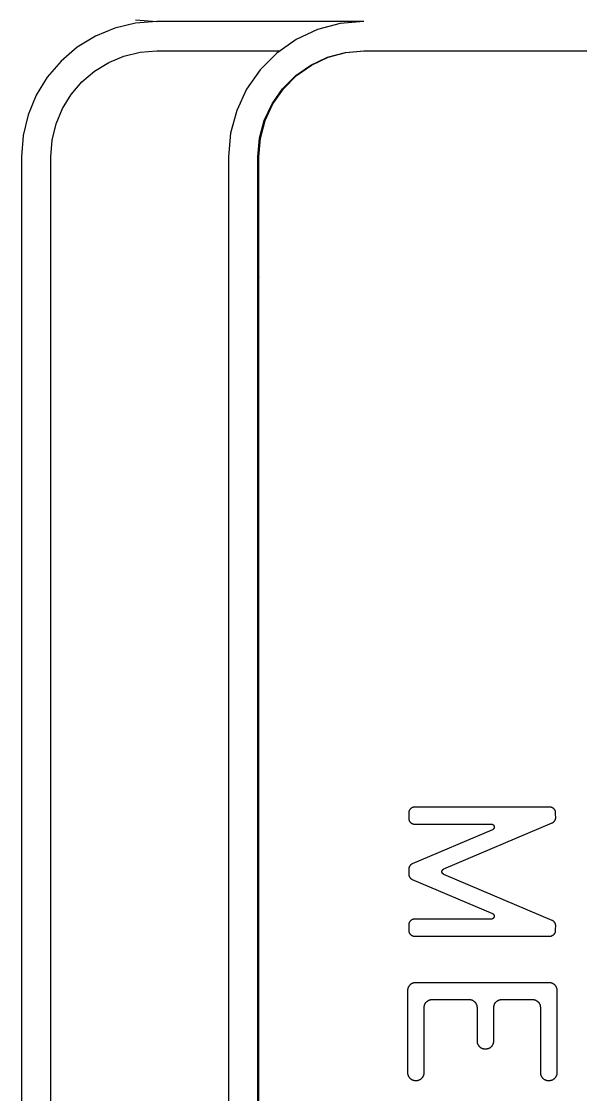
# Model space of a CAD drawing. Header units: millimetres. Extents: x 1422 to 6060, y -58 to 3182.
# Drawn here: x 3593.7 to 3688.8, y 852.8 to 1035.3 of the extents above; entities that cross this region are included whole.
import ezdxf

# ---------------------------------------------------------------- set-up
doc = ezdxf.new("R2010")
doc.units = ezdxf.units.MM
doc.header["$MEASUREMENT"] = 0
doc.layers.add('Utwórz2D linie widoczne', color=7, linetype='Continuous', true_color=0x000000)

msp = doc.modelspace()

# ---------------------------------------------------------------- linework, layer by layer
at = {"layer": 'Utwórz2D linie widoczne'}
for p, q in [((3613.11, 1035.06), (3609.6, 1034.22)), ((3613.11, 1035.63), (3616.71, 1035.34)), ((3616.71, 1035.34), (3613.11, 1035.06)), ((3633.71, 1035.34), (3616.71, 1035.34)), ((3651.91, 1035.34), (3633.71, 1035.34)), ((3647.92, 1034.99), (3644.04, 1033.96)), ((3651.91, 1035.34), (3647.92, 1034.99)), ((3609.6, 1034.22), (3606.27, 1032.84)), ((3644.04, 1033.96), (3640.41, 1032.26)), ((3606.27, 1032.84), (3603.19, 1030.95)), ((3640.41, 1032.26), (3637.13, 1029.96)), ((3603.19, 1030.95), (3600.44, 1028.61)), ((3608.54, 1028.38), (3611.14, 1029.46)), ((3611.14, 1029.46), (3613.89, 1030.12)), ((3613.89, 1030.12), (3616.71, 1030.34)), ((3616.71, 1030.34), (3637.67, 1030.34)), ((3637.13, 1029.96), (3634.29, 1027.13)), ((3645.75, 1029.26), (3648.78, 1030.07)), ((3645.86, 1029.26), (3648.88, 1030.07)), ((3648.78, 1030.07), (3651.91, 1030.34)), ((3648.88, 1030.07), (3651.99, 1030.34)), ((3651.91, 1030.34), (3651.99, 1030.34)), ((3651.99, 1030.34), (3714.06, 1030.34)), ((3600.44, 1028.61), (3598.1, 1025.86)), ((3606.13, 1026.91), (3608.54, 1028.38)), ((3640.34, 1026.13), (3642.91, 1027.93)), ((3640.46, 1026.13), (3643.02, 1027.93)), ((3642.91, 1027.93), (3645.75, 1029.26)), ((3643.02, 1027.93), (3645.86, 1029.26)), ((3598.1, 1025.86), (3596.21, 1022.79)), ((3603.98, 1025.07), (3606.13, 1026.91)), ((3634.29, 1027.13), (3631.99, 1023.84)), ((3638.12, 1023.91), (3640.34, 1026.13)), ((3638.25, 1023.91), (3640.46, 1026.13)), ((3602.14, 1022.92), (3603.98, 1025.07)), ((3596.21, 1022.79), (3594.83, 1019.45)), ((3600.67, 1020.52), (3602.14, 1022.92)), ((3631.99, 1023.84), (3630.3, 1020.21)), ((3636.32, 1021.34), (3638.12, 1023.91)), ((3636.46, 1021.34), (3638.25, 1023.91)), ((3599.59, 1017.91), (3600.67, 1020.52)), ((3635, 1018.5), (3636.32, 1021.34)), ((3635.14, 1018.5), (3636.46, 1021.34)), ((3594.83, 1019.45), (3593.99, 1015.94)), ((3630.3, 1020.21), (3629.26, 1016.34)), ((3634.18, 1015.47), (3635, 1018.5)), ((3634.33, 1015.47), (3635.14, 1018.5)), ((3598.93, 1015.16), (3599.59, 1017.91)), ((3593.99, 1015.94), (3593.71, 1012.34)), ((3598.71, 1012.34), (3598.93, 1015.16)), ((3629.26, 1016.34), (3628.91, 1012.34)), ((3633.91, 1012.34), (3634.18, 1015.47)), ((3634.06, 1012.34), (3634.33, 1015.47)), ((3593.71, 1012.34), (3593.71, 967.34)), ((3598.71, 967.34), (3598.71, 1012.34)), ((3628.91, 1012.34), (3628.91, 678.34)), ((3633.91, 678.34), (3633.91, 1012.34)), ((3634.06, 678.34), (3634.06, 1012.34)), ((3633.91, 1000.34), (3634.06, 1000.34)), ((3633.94, 991.48), (3633.91, 991.34)), ((3633.97, 991.62), (3633.94, 991.48)), ((3634.01, 991.76), (3633.97, 991.62)), ((3634.06, 991.9), (3634.01, 991.76)), ((3634.06, 982.27), (3633.91, 982.27)), ((3593.71, 967.34), (3593.71, 723.34)), ((3598.71, 723.34), (3598.71, 967.34)), ((3660.22, 901.65), (3660.19, 901.64)), ((3660.25, 901.66), (3660.22, 901.65)), ((3660.29, 901.67), (3660.25, 901.66)), ((3660.32, 901.68), (3660.29, 901.67)), ((3660.35, 901.69), (3660.32, 901.68)), ((3660.39, 901.7), (3660.35, 901.69)), ((3660.42, 901.7), (3660.39, 901.7)), ((3660.46, 901.71), (3660.42, 901.7)), ((3660.49, 901.71), (3660.46, 901.71)), ((3660.53, 901.71), (3660.49, 901.71)), ((3660.56, 901.71), (3660.53, 901.71)), ((3683.54, 901.71), (3660.56, 901.71)), ((3683.58, 901.71), (3683.54, 901.71)), ((3683.61, 901.71), (3683.58, 901.71)), ((3683.65, 901.71), (3683.61, 901.71)), ((3683.68, 901.7), (3683.65, 901.71)), ((3683.71, 901.7), (3683.68, 901.7)), ((3683.75, 901.69), (3683.71, 901.7)), ((3683.78, 901.68), (3683.75, 901.69)), ((3683.81, 901.67), (3683.78, 901.68)), ((3683.85, 901.66), (3683.81, 901.67)), ((3683.88, 901.65), (3683.85, 901.66)), ((3683.91, 901.64), (3683.88, 901.65)), ((3659.57, 900.82), (3659.56, 900.78)), ((3659.56, 900.78), (3659.56, 900.75)), ((3659.56, 900.75), (3659.56, 900.71)), ((3659.56, 900.71), (3659.56, 899.82)), ((3659.58, 900.88), (3659.57, 900.85)), ((3659.57, 900.85), (3659.57, 900.82)), ((3659.59, 900.95), (3659.58, 900.92)), ((3659.58, 900.92), (3659.58, 900.88)), ((3659.6, 900.99), (3659.59, 900.95)), ((3659.61, 901.02), (3659.6, 900.99)), ((3659.62, 901.05), (3659.61, 901.02)), ((3659.64, 901.09), (3659.62, 901.05)), ((3659.65, 901.12), (3659.64, 901.09)), ((3659.66, 901.15), (3659.65, 901.12)), ((3659.68, 901.18), (3659.66, 901.15)), ((3659.7, 901.21), (3659.68, 901.18)), ((3659.71, 901.24), (3659.7, 901.21)), ((3659.73, 901.27), (3659.71, 901.24)), ((3659.75, 901.3), (3659.73, 901.27)), ((3659.77, 901.33), (3659.75, 901.3)), ((3659.8, 901.35), (3659.77, 901.33)), ((3659.82, 901.38), (3659.8, 901.35)), ((3659.84, 901.41), (3659.82, 901.38)), ((3659.87, 901.43), (3659.84, 901.41)), ((3659.89, 901.45), (3659.87, 901.43)), ((3659.92, 901.48), (3659.89, 901.45)), ((3659.95, 901.5), (3659.92, 901.48)), ((3659.97, 901.52), (3659.95, 901.5)), ((3660, 901.54), (3659.97, 901.52)), ((3660.03, 901.56), (3660, 901.54)), ((3660.06, 901.58), (3660.03, 901.56)), ((3660.09, 901.59), (3660.06, 901.58)), ((3660.12, 901.61), (3660.09, 901.59)), ((3660.16, 901.62), (3660.12, 901.61)), ((3660.19, 901.64), (3660.16, 901.62)), ((3683.94, 901.63), (3683.91, 901.64)), ((3683.97, 901.61), (3683.94, 901.63)), ((3684, 901.6), (3683.97, 901.61)), ((3684.03, 901.58), (3684, 901.6)), ((3684.06, 901.56), (3684.03, 901.58)), ((3684.09, 901.55), (3684.06, 901.56)), ((3684.12, 901.53), (3684.09, 901.55)), ((3684.15, 901.51), (3684.12, 901.53)), ((3684.18, 901.49), (3684.15, 901.51)), ((3684.2, 901.46), (3684.18, 901.49)), ((3684.23, 901.44), (3684.2, 901.46)), ((3684.25, 901.42), (3684.23, 901.44)), ((3684.28, 901.39), (3684.25, 901.42)), ((3684.3, 901.37), (3684.28, 901.39)), ((3684.32, 901.34), (3684.3, 901.37)), ((3684.34, 901.31), (3684.32, 901.34)), ((3684.36, 901.29), (3684.34, 901.31)), ((3684.38, 901.26), (3684.36, 901.29)), ((3684.4, 901.23), (3684.38, 901.26)), ((3684.42, 901.2), (3684.4, 901.23)), ((3684.43, 901.17), (3684.42, 901.2)), ((3684.45, 901.14), (3684.43, 901.17)), ((3684.46, 901.11), (3684.45, 901.14)), ((3684.47, 901.07), (3684.46, 901.11)), ((3684.49, 901.04), (3684.47, 901.07)), ((3684.5, 901.01), (3684.49, 901.04)), ((3684.51, 900.98), (3684.5, 901.01)), ((3684.52, 900.94), (3684.51, 900.98)), ((3684.52, 900.91), (3684.52, 900.94)), ((3684.53, 900.88), (3684.52, 900.91)), ((3684.53, 900.84), (3684.53, 900.88)), ((3684.54, 900.81), (3684.53, 900.84)), ((3684.53, 900.48), (3684.54, 900.67)), ((3684.56, 900.01), (3684.53, 900.48)), ((3684.54, 900.77), (3684.54, 900.81)), ((3684.54, 900.74), (3684.54, 900.77)), ((3684.54, 900.71), (3684.54, 900.74)), ((3684.54, 900.67), (3684.54, 900.71)), ((3684.54, 899.8), (3684.55, 899.83)), ((3684.55, 899.87), (3684.56, 899.9)), ((3684.55, 899.83), (3684.55, 899.87)), ((3684.56, 899.97), (3684.56, 900.01)), ((3684.56, 899.94), (3684.56, 899.97)), ((3684.56, 899.9), (3684.56, 899.94)), ((3659.56, 899.82), (3659.56, 899.78)), ((3659.56, 899.78), (3659.56, 899.75)), ((3659.56, 899.75), (3659.57, 899.71)), ((3659.57, 899.71), (3659.57, 899.68)), ((3659.57, 899.68), (3659.58, 899.64)), ((3659.58, 899.64), (3659.58, 899.61)), ((3659.58, 899.61), (3659.59, 899.58)), ((3659.59, 899.58), (3659.6, 899.54)), ((3659.6, 899.54), (3659.61, 899.51)), ((3659.61, 899.51), (3659.62, 899.48)), ((3659.62, 899.48), (3659.64, 899.44)), ((3659.64, 899.44), (3659.65, 899.41)), ((3659.65, 899.41), (3659.66, 899.38)), ((3659.66, 899.38), (3659.68, 899.35)), ((3659.68, 899.35), (3659.7, 899.32)), ((3659.7, 899.32), (3659.71, 899.29)), ((3659.71, 899.29), (3659.73, 899.26)), ((3659.73, 899.26), (3659.75, 899.23)), ((3659.75, 899.23), (3659.77, 899.2)), ((3659.77, 899.2), (3659.8, 899.17)), ((3659.8, 899.17), (3659.82, 899.15)), ((3659.82, 899.15), (3659.84, 899.12)), ((3659.84, 899.12), (3659.87, 899.1)), ((3659.87, 899.1), (3659.89, 899.07)), ((3659.89, 899.07), (3659.92, 899.05)), ((3659.92, 899.05), (3659.95, 899.03)), ((3659.95, 899.03), (3659.97, 899.01)), ((3659.97, 899.01), (3660, 898.99)), ((3660, 898.99), (3660.03, 898.97)), ((3660.03, 898.97), (3660.06, 898.95)), ((3660.06, 898.95), (3660.09, 898.93)), ((3660.09, 898.93), (3660.12, 898.92)), ((3660.12, 898.92), (3660.16, 898.9)), ((3660.16, 898.9), (3660.19, 898.89)), ((3660.19, 898.89), (3660.22, 898.88)), ((3660.22, 898.88), (3660.25, 898.87)), ((3660.25, 898.87), (3660.29, 898.86)), ((3660.29, 898.86), (3660.32, 898.85)), ((3660.32, 898.85), (3660.35, 898.84)), ((3660.35, 898.84), (3660.39, 898.83)), ((3660.39, 898.83), (3660.42, 898.83)), ((3660.42, 898.83), (3660.46, 898.82)), ((3660.46, 898.82), (3660.49, 898.82)), ((3660.49, 898.82), (3660.53, 898.82)), ((3660.53, 898.82), (3660.56, 898.82)), ((3660.56, 898.82), (3673.6, 898.82)), ((3665.51, 891.19), (3683.95, 899.04)), ((3673.6, 898.82), (3673.62, 898.82)), ((3673.62, 898.82), (3673.64, 898.82)), ((3673.64, 898.82), (3673.65, 898.81)), ((3673.65, 898.81), (3673.67, 898.81)), ((3673.67, 898.81), (3673.69, 898.81)), ((3673.69, 898.81), (3673.7, 898.81)), ((3673.7, 898.81), (3673.72, 898.8)), ((3673.72, 898.8), (3673.74, 898.8)), ((3673.74, 898.8), (3673.75, 898.79)), ((3673.75, 898.79), (3673.77, 898.79)), ((3673.77, 898.79), (3673.79, 898.78)), ((3673.79, 898.78), (3673.8, 898.77)), ((3673.8, 898.77), (3673.82, 898.77)), ((3673.82, 898.77), (3673.83, 898.76)), ((3673.83, 898.76), (3673.85, 898.75)), ((3673.85, 898.75), (3673.86, 898.74)), ((3673.86, 898.74), (3673.88, 898.73)), ((3673.88, 898.73), (3673.89, 898.72)), ((3673.89, 898.72), (3673.91, 898.71)), ((3673.91, 898.71), (3673.92, 898.7)), ((3673.92, 898.7), (3673.93, 898.69)), ((3673.93, 898.69), (3673.95, 898.68)), ((3673.95, 898.68), (3673.96, 898.67)), ((3673.96, 898.67), (3673.97, 898.65)), ((3673.97, 898.65), (3673.98, 898.64)), ((3673.98, 898.64), (3673.99, 898.63)), ((3673.99, 898), (3673.98, 897.99)), ((3673.99, 898.63), (3674, 898.61)), ((3674, 898.02), (3673.99, 898)), ((3674, 898.61), (3674.01, 898.6)), ((3674.01, 898.03), (3674, 898.02)), ((3674.01, 898.6), (3674.02, 898.59)), ((3674.02, 898.04), (3674.01, 898.03)), ((3674.02, 898.59), (3674.03, 898.57)), ((3674.03, 898.06), (3674.02, 898.04)), ((3674.03, 898.57), (3674.04, 898.56)), ((3674.04, 898.07), (3674.03, 898.06)), ((3674.04, 898.56), (3674.05, 898.54)), ((3674.05, 898.09), (3674.04, 898.07)), ((3674.05, 898.54), (3674.06, 898.52)), ((3674.06, 898.12), (3674.05, 898.1)), ((3674.05, 898.1), (3674.05, 898.09)), ((3674.06, 898.52), (3674.06, 898.51)), ((3674.06, 898.51), (3674.07, 898.49)), ((3674.07, 898.14), (3674.06, 898.12)), ((3674.07, 898.49), (3674.08, 898.48)), ((3674.08, 898.17), (3674.07, 898.15)), ((3674.07, 898.15), (3674.07, 898.14)), ((3674.08, 898.48), (3674.08, 898.46)), ((3674.08, 898.46), (3674.09, 898.44)), ((3674.09, 898.2), (3674.08, 898.19)), ((3674.08, 898.19), (3674.08, 898.17)), ((3674.09, 898.44), (3674.09, 898.43)), ((3674.09, 898.43), (3674.09, 898.41)), ((3674.09, 898.41), (3674.1, 898.39)), ((3674.1, 898.25), (3674.09, 898.24)), ((3674.09, 898.24), (3674.09, 898.22)), ((3674.09, 898.22), (3674.09, 898.2)), ((3674.1, 898.39), (3674.1, 898.37)), ((3674.1, 898.37), (3674.1, 898.36)), ((3674.1, 898.36), (3674.1, 898.34)), ((3674.1, 898.34), (3674.1, 898.32)), ((3674.1, 898.32), (3674.1, 898.31)), ((3674.1, 898.31), (3674.1, 898.29)), ((3674.1, 898.29), (3674.1, 898.27)), ((3674.1, 898.27), (3674.1, 898.25)), ((3683.95, 899.04), (3683.98, 899.05)), ((3683.98, 899.05), (3684.01, 899.07)), ((3684.01, 899.07), (3684.04, 899.09)), ((3684.04, 899.09), (3684.07, 899.1)), ((3684.07, 899.1), (3684.1, 899.12)), ((3684.1, 899.12), (3684.13, 899.14)), ((3684.13, 899.14), (3684.16, 899.16)), ((3684.16, 899.16), (3684.19, 899.18)), ((3684.19, 899.18), (3684.21, 899.2)), ((3684.21, 899.2), (3684.24, 899.23)), ((3684.24, 899.23), (3684.26, 899.25)), ((3684.26, 899.25), (3684.29, 899.28)), ((3684.29, 899.28), (3684.31, 899.3)), ((3684.31, 899.3), (3684.33, 899.33)), ((3684.33, 899.33), (3684.35, 899.36)), ((3684.35, 899.36), (3684.38, 899.38)), ((3684.38, 899.38), (3684.39, 899.41)), ((3684.39, 899.41), (3684.41, 899.44)), ((3684.41, 899.44), (3684.43, 899.47)), ((3684.43, 899.47), (3684.45, 899.5)), ((3684.45, 899.5), (3684.46, 899.53)), ((3684.46, 899.53), (3684.48, 899.57)), ((3684.48, 899.57), (3684.49, 899.6)), ((3684.49, 899.6), (3684.5, 899.63)), ((3684.5, 899.63), (3684.51, 899.66)), ((3684.51, 899.66), (3684.52, 899.7)), ((3684.52, 899.7), (3684.53, 899.73)), ((3684.53, 899.73), (3684.54, 899.76)), ((3684.54, 899.76), (3684.54, 899.8)), ((3673.8, 897.86), (3660.17, 892.05)), ((3673.81, 897.86), (3673.8, 897.86)), ((3673.83, 897.87), (3673.81, 897.86)), ((3673.84, 897.88), (3673.83, 897.87)), ((3673.86, 897.89), (3673.84, 897.88)), ((3673.87, 897.9), (3673.86, 897.89)), ((3673.89, 897.91), (3673.87, 897.9)), ((3673.9, 897.92), (3673.89, 897.91)), ((3673.92, 897.93), (3673.9, 897.92)), ((3673.93, 897.94), (3673.92, 897.93)), ((3673.94, 897.95), (3673.93, 897.94)), ((3673.95, 897.96), (3673.94, 897.95)), ((3673.97, 897.98), (3673.95, 897.96)), ((3673.98, 897.99), (3673.97, 897.98)), ((3659.57, 891.23), (3659.56, 891.2)), ((3659.56, 891.2), (3659.56, 891.17)), ((3659.56, 891.17), (3659.56, 891.13)), ((3659.56, 891.13), (3659.56, 890.33)), ((3659.58, 891.3), (3659.57, 891.27)), ((3659.57, 891.27), (3659.57, 891.23)), ((3659.59, 891.37), (3659.58, 891.34)), ((3659.58, 891.34), (3659.58, 891.3)), ((3659.6, 891.4), (3659.59, 891.37)), ((3659.61, 891.44), (3659.6, 891.4)), ((3659.62, 891.47), (3659.61, 891.44)), ((3659.63, 891.5), (3659.62, 891.47)), ((3659.65, 891.53), (3659.63, 891.5)), ((3659.66, 891.56), (3659.65, 891.53)), ((3659.68, 891.59), (3659.66, 891.56)), ((3659.69, 891.62), (3659.68, 891.59)), ((3659.71, 891.65), (3659.69, 891.62)), ((3659.73, 891.68), (3659.71, 891.65)), ((3659.75, 891.71), (3659.73, 891.68)), ((3659.77, 891.74), (3659.75, 891.71)), ((3659.79, 891.77), (3659.77, 891.74)), ((3659.81, 891.79), (3659.79, 891.77)), ((3659.83, 891.82), (3659.81, 891.79)), ((3659.86, 891.84), (3659.83, 891.82)), ((3659.88, 891.87), (3659.86, 891.84)), ((3659.91, 891.89), (3659.88, 891.87)), ((3659.94, 891.91), (3659.91, 891.89)), ((3659.96, 891.93), (3659.94, 891.91)), ((3659.99, 891.95), (3659.96, 891.93)), ((3660.02, 891.97), (3659.99, 891.95)), ((3660.05, 891.99), (3660.02, 891.97)), ((3660.08, 892.01), (3660.05, 891.99)), ((3660.11, 892.02), (3660.08, 892.01)), ((3660.14, 892.04), (3660.11, 892.02)), ((3660.17, 892.05), (3660.14, 892.04)), ((3665.21, 890.81), (3665.22, 890.83)), ((3665.21, 890.79), (3665.21, 890.81)), ((3665.21, 890.77), (3665.21, 890.79)), ((3665.21, 890.76), (3665.21, 890.77)), ((3665.21, 890.74), (3665.21, 890.76)), ((3665.21, 890.72), (3665.21, 890.74)), ((3665.21, 890.7), (3665.21, 890.72)), ((3665.21, 890.69), (3665.21, 890.7)), ((3665.22, 890.86), (3665.23, 890.88)), ((3665.22, 890.84), (3665.22, 890.86)), ((3665.22, 890.83), (3665.22, 890.84)), ((3665.23, 890.89), (3665.24, 890.91)), ((3665.23, 890.88), (3665.23, 890.89)), ((3665.24, 890.91), (3665.25, 890.93)), ((3665.25, 890.94), (3665.26, 890.96)), ((3665.25, 890.93), (3665.25, 890.94)), ((3665.26, 890.96), (3665.27, 890.97)), ((3665.27, 890.97), (3665.28, 890.99)), ((3665.28, 890.99), (3665.29, 891)), ((3665.29, 891), (3665.3, 891.02)), ((3665.3, 891.02), (3665.31, 891.03)), ((3665.31, 891.03), (3665.32, 891.05)), ((3665.32, 891.05), (3665.33, 891.06)), ((3665.33, 891.06), (3665.34, 891.07)), ((3665.34, 891.07), (3665.35, 891.08)), ((3665.35, 891.08), (3665.37, 891.1)), ((3665.37, 891.1), (3665.38, 891.11)), ((3665.38, 891.11), (3665.39, 891.12)), ((3665.39, 891.12), (3665.41, 891.13)), ((3665.41, 891.13), (3665.42, 891.14)), ((3665.42, 891.14), (3665.43, 891.15)), ((3665.43, 891.15), (3665.45, 891.16)), ((3665.45, 891.16), (3665.46, 891.17)), ((3665.46, 891.17), (3665.48, 891.18)), ((3665.48, 891.18), (3665.5, 891.18)), ((3665.5, 891.18), (3665.51, 891.19)), ((3659.56, 890.33), (3659.56, 890.29)), ((3659.56, 890.29), (3659.56, 890.26)), ((3659.56, 890.26), (3659.57, 890.22)), ((3659.57, 890.22), (3659.57, 890.19)), ((3659.57, 890.19), (3659.58, 890.16)), ((3659.58, 890.16), (3659.58, 890.12)), ((3659.58, 890.12), (3659.59, 890.09)), ((3659.59, 890.09), (3659.6, 890.06)), ((3659.6, 890.06), (3659.61, 890.02)), ((3659.61, 890.02), (3659.62, 889.99)), ((3659.62, 889.99), (3659.63, 889.96)), ((3659.63, 889.96), (3659.65, 889.93)), ((3659.65, 889.93), (3659.66, 889.9)), ((3659.66, 889.9), (3659.68, 889.86)), ((3659.68, 889.86), (3659.69, 889.83)), ((3659.69, 889.83), (3659.71, 889.8)), ((3659.71, 889.8), (3659.73, 889.78)), ((3659.73, 889.78), (3659.75, 889.75)), ((3659.75, 889.75), (3659.77, 889.72)), ((3659.77, 889.72), (3659.79, 889.69)), ((3659.79, 889.69), (3659.81, 889.67)), ((3659.81, 889.67), (3659.83, 889.64)), ((3659.83, 889.64), (3659.86, 889.62)), ((3659.86, 889.62), (3659.88, 889.59)), ((3659.88, 889.59), (3659.91, 889.57)), ((3659.91, 889.57), (3659.94, 889.55)), ((3659.94, 889.55), (3659.96, 889.53)), ((3659.96, 889.53), (3659.99, 889.51)), ((3659.99, 889.51), (3660.02, 889.49)), ((3660.02, 889.49), (3660.05, 889.47)), ((3660.05, 889.47), (3660.08, 889.45)), ((3660.08, 889.45), (3660.11, 889.44)), ((3660.11, 889.44), (3660.14, 889.42)), ((3660.14, 889.42), (3660.17, 889.41)), ((3660.17, 889.41), (3673.78, 883.62)), ((3665.21, 890.67), (3665.21, 890.69)), ((3665.21, 890.65), (3665.21, 890.67)), ((3665.22, 890.64), (3665.21, 890.65)), ((3665.22, 890.62), (3665.22, 890.64)), ((3665.22, 890.6), (3665.22, 890.62)), ((3665.23, 890.58), (3665.22, 890.6)), ((3665.23, 890.57), (3665.23, 890.58)), ((3665.24, 890.55), (3665.23, 890.57)), ((3665.25, 890.54), (3665.24, 890.55)), ((3665.25, 890.52), (3665.25, 890.54)), ((3665.26, 890.5), (3665.25, 890.52)), ((3665.27, 890.49), (3665.26, 890.5)), ((3665.28, 890.47), (3665.27, 890.49)), ((3665.29, 890.46), (3665.28, 890.47)), ((3665.3, 890.44), (3665.29, 890.46)), ((3665.31, 890.43), (3665.3, 890.44)), ((3665.32, 890.42), (3665.31, 890.43)), ((3665.33, 890.4), (3665.32, 890.42)), ((3665.34, 890.39), (3665.33, 890.4)), ((3665.35, 890.38), (3665.34, 890.39)), ((3665.37, 890.37), (3665.35, 890.38)), ((3665.38, 890.35), (3665.37, 890.37)), ((3665.39, 890.34), (3665.38, 890.35)), ((3665.41, 890.33), (3665.39, 890.34)), ((3665.42, 890.32), (3665.41, 890.33)), ((3665.43, 890.31), (3665.42, 890.32)), ((3665.45, 890.3), (3665.43, 890.31)), ((3665.46, 890.29), (3665.45, 890.3)), ((3665.48, 890.29), (3665.46, 890.29)), ((3665.5, 890.28), (3665.48, 890.29)), ((3665.51, 890.27), (3665.5, 890.28)), ((3683.95, 882.44), (3665.51, 890.27)), ((3673.78, 883.62), (3673.8, 883.61)), ((3673.8, 883.61), (3673.81, 883.6)), ((3673.81, 883.6), (3673.83, 883.59)), ((3673.83, 883.59), (3673.85, 883.59)), ((3673.85, 883.59), (3673.86, 883.58)), ((3673.86, 883.58), (3673.87, 883.57)), ((3673.87, 883.57), (3673.89, 883.56)), ((3673.89, 883.56), (3673.9, 883.55)), ((3673.9, 883.55), (3673.92, 883.54)), ((3673.92, 883.54), (3673.93, 883.52)), ((3673.93, 883.52), (3673.94, 883.51)), ((3673.94, 883.51), (3673.95, 883.5)), ((3673.95, 883.5), (3673.96, 883.49)), ((3673.96, 883.49), (3673.98, 883.47)), ((3673.98, 883.47), (3673.99, 883.46)), ((3673.99, 883.46), (3674, 883.45)), ((3674, 883.45), (3674.01, 883.43)), ((3674.01, 883.43), (3674.02, 883.42)), ((3674.02, 883.42), (3674.02, 883.4)), ((3674.02, 883.4), (3674.03, 883.39)), ((3659.57, 881.76), (3659.56, 881.73)), ((3659.56, 881.73), (3659.56, 881.69)), ((3659.56, 881.69), (3659.56, 881.66)), ((3659.56, 881.66), (3659.56, 880.76)), ((3659.58, 881.83), (3659.57, 881.8)), ((3659.57, 881.8), (3659.57, 881.76)), ((3659.59, 881.9), (3659.58, 881.87)), ((3659.58, 881.87), (3659.58, 881.83)), ((3659.6, 881.93), (3659.59, 881.9)), ((3659.61, 881.97), (3659.6, 881.93)), ((3659.62, 882), (3659.61, 881.97)), ((3659.64, 882.03), (3659.62, 882)), ((3659.65, 882.06), (3659.64, 882.03)), ((3659.66, 882.1), (3659.65, 882.06)), ((3659.68, 882.13), (3659.66, 882.1)), ((3659.7, 882.16), (3659.68, 882.13)), ((3659.71, 882.19), (3659.7, 882.16)), ((3659.73, 882.22), (3659.71, 882.19)), ((3659.75, 882.25), (3659.73, 882.22)), ((3659.77, 882.27), (3659.75, 882.25)), ((3659.8, 882.3), (3659.77, 882.27)), ((3659.82, 882.33), (3659.8, 882.3)), ((3659.84, 882.35), (3659.82, 882.33)), ((3659.87, 882.38), (3659.84, 882.35)), ((3659.89, 882.4), (3659.87, 882.38)), ((3659.92, 882.42), (3659.89, 882.4)), ((3659.95, 882.45), (3659.92, 882.42)), ((3659.97, 882.47), (3659.95, 882.45)), ((3660, 882.49), (3659.97, 882.47)), ((3660.03, 882.51), (3660, 882.49)), ((3660.06, 882.52), (3660.03, 882.51)), ((3660.09, 882.54), (3660.06, 882.52)), ((3660.12, 882.56), (3660.09, 882.54)), ((3660.16, 882.57), (3660.12, 882.56)), ((3660.19, 882.58), (3660.16, 882.57)), ((3660.22, 882.6), (3660.19, 882.58)), ((3660.25, 882.61), (3660.22, 882.6)), ((3660.29, 882.62), (3660.25, 882.61)), ((3660.32, 882.63), (3660.29, 882.62)), ((3660.35, 882.64), (3660.32, 882.63)), ((3660.39, 882.64), (3660.35, 882.64)), ((3660.42, 882.65), (3660.39, 882.64)), ((3660.46, 882.65), (3660.42, 882.65)), ((3660.49, 882.66), (3660.46, 882.65)), ((3660.53, 882.66), (3660.49, 882.66)), ((3660.56, 882.66), (3660.53, 882.66)), ((3673.59, 882.66), (3660.56, 882.66)), ((3673.61, 882.66), (3673.59, 882.66)), ((3673.62, 882.66), (3673.61, 882.66)), ((3673.64, 882.66), (3673.62, 882.66)), ((3673.66, 882.66), (3673.64, 882.66)), ((3673.67, 882.67), (3673.66, 882.66)), ((3673.69, 882.67), (3673.67, 882.67)), ((3673.71, 882.67), (3673.69, 882.67)), ((3673.72, 882.68), (3673.71, 882.67)), ((3673.74, 882.68), (3673.72, 882.68)), ((3673.76, 882.69), (3673.74, 882.68)), ((3673.77, 882.69), (3673.76, 882.69)), ((3673.79, 882.7), (3673.77, 882.69)), ((3673.81, 882.71), (3673.79, 882.7)), ((3673.82, 882.72), (3673.81, 882.71)), ((3673.84, 882.72), (3673.82, 882.72)), ((3673.85, 882.73), (3673.84, 882.72)), ((3673.87, 882.74), (3673.85, 882.73)), ((3673.88, 882.75), (3673.87, 882.74)), ((3673.89, 882.76), (3673.88, 882.75)), ((3673.91, 882.77), (3673.89, 882.76)), ((3673.92, 882.78), (3673.91, 882.77)), ((3673.93, 882.8), (3673.92, 882.78)), ((3673.95, 882.81), (3673.93, 882.8)), ((3673.96, 882.82), (3673.95, 882.81)), ((3673.97, 882.83), (3673.96, 882.82)), ((3673.98, 882.85), (3673.97, 882.83)), ((3673.99, 882.86), (3673.98, 882.85)), ((3674, 882.88), (3673.99, 882.86)), ((3674.01, 882.89), (3674, 882.88)), ((3674.02, 882.9), (3674.01, 882.89)), ((3674.03, 882.92), (3674.02, 882.9)), ((3674.03, 883.39), (3674.04, 883.37)), ((3674.04, 882.94), (3674.03, 882.92)), ((3674.04, 883.37), (3674.05, 883.35)), ((3674.05, 882.97), (3674.04, 882.95)), ((3674.04, 882.95), (3674.04, 882.94)), ((3674.05, 883.35), (3674.05, 883.34)), ((3674.05, 883.34), (3674.06, 883.32)), ((3674.06, 882.98), (3674.05, 882.97)), ((3674.06, 883.32), (3674.07, 883.31)), ((3674.07, 883.02), (3674.06, 883)), ((3674.06, 883), (3674.06, 882.98)), ((3674.07, 883.31), (3674.07, 883.29)), ((3674.07, 883.29), (3674.07, 883.27)), ((3674.07, 883.27), (3674.08, 883.26)), ((3674.08, 883.05), (3674.07, 883.03)), ((3674.07, 883.03), (3674.07, 883.02)), ((3674.08, 883.26), (3674.08, 883.24)), ((3674.08, 883.24), (3674.08, 883.22)), ((3674.08, 883.22), (3674.09, 883.2)), ((3674.09, 883.12), (3674.08, 883.1)), ((3674.08, 883.1), (3674.08, 883.08)), ((3674.08, 883.08), (3674.08, 883.07)), ((3674.08, 883.07), (3674.08, 883.05)), ((3674.09, 883.2), (3674.09, 883.19)), ((3674.09, 883.19), (3674.09, 883.17)), ((3674.09, 883.17), (3674.09, 883.15)), ((3674.09, 883.15), (3674.09, 883.14)), ((3674.09, 883.14), (3674.09, 883.12)), ((3683.98, 882.42), (3683.95, 882.44)), ((3684.01, 882.41), (3683.98, 882.42)), ((3684.04, 882.39), (3684.01, 882.41)), ((3684.07, 882.37), (3684.04, 882.39)), ((3684.1, 882.35), (3684.07, 882.37)), ((3684.13, 882.33), (3684.1, 882.35)), ((3684.16, 882.31), (3684.13, 882.33)), ((3684.19, 882.29), (3684.16, 882.31)), ((3684.21, 882.27), (3684.19, 882.29)), ((3684.24, 882.25), (3684.21, 882.27)), ((3684.26, 882.22), (3684.24, 882.25)), ((3684.29, 882.2), (3684.26, 882.22)), ((3684.31, 882.17), (3684.29, 882.2)), ((3684.33, 882.15), (3684.31, 882.17)), ((3684.35, 882.12), (3684.33, 882.15)), ((3684.37, 882.09), (3684.35, 882.12)), ((3684.39, 882.06), (3684.37, 882.09)), ((3684.41, 882.03), (3684.39, 882.06)), ((3684.43, 882), (3684.41, 882.03)), ((3684.45, 881.97), (3684.43, 882)), ((3684.46, 881.94), (3684.45, 881.97)), ((3684.48, 881.91), (3684.46, 881.94)), ((3684.49, 881.88), (3684.48, 881.91)), ((3684.5, 881.84), (3684.49, 881.88)), ((3684.51, 881.81), (3684.5, 881.84)), ((3684.52, 881.78), (3684.51, 881.81)), ((3684.53, 881.75), (3684.52, 881.78)), ((3684.54, 881.71), (3684.53, 881.75)), ((3684.54, 881.68), (3684.54, 881.71)), ((3684.55, 881.64), (3684.54, 881.68)), ((3684.55, 881.61), (3684.55, 881.64)), ((3684.56, 881.57), (3684.55, 881.61)), ((3684.56, 881.54), (3684.56, 881.57)), ((3659.56, 880.76), (3659.56, 880.73)), ((3659.56, 880.73), (3659.56, 880.7)), ((3659.56, 880.7), (3659.57, 880.66)), ((3659.57, 880.66), (3659.57, 880.63)), ((3659.57, 880.63), (3659.58, 880.59)), ((3659.58, 880.59), (3659.58, 880.56)), ((3659.58, 880.56), (3659.59, 880.53)), ((3659.59, 880.53), (3659.6, 880.49)), ((3659.6, 880.49), (3659.61, 880.46)), ((3659.61, 880.46), (3659.62, 880.43)), ((3659.62, 880.43), (3659.63, 880.4)), ((3659.63, 880.4), (3659.65, 880.37)), ((3659.65, 880.37), (3659.66, 880.33)), ((3659.66, 880.33), (3659.67, 880.3)), ((3659.67, 880.3), (3659.69, 880.27)), ((3659.69, 880.27), (3659.71, 880.24)), ((3659.71, 880.24), (3659.73, 880.22)), ((3659.73, 880.22), (3659.75, 880.19)), ((3659.75, 880.19), (3659.77, 880.16)), ((3659.77, 880.16), (3659.79, 880.13)), ((3659.79, 880.13), (3659.81, 880.11)), ((3659.81, 880.11), (3659.83, 880.08)), ((3659.83, 880.08), (3659.86, 880.06)), ((3659.86, 880.06), (3659.88, 880.03)), ((3659.88, 880.03), (3659.91, 880.01)), ((3659.91, 880.01), (3659.93, 879.99)), ((3659.93, 879.99), (3659.96, 879.97)), ((3659.96, 879.97), (3659.99, 879.95)), ((3659.99, 879.95), (3660.01, 879.93)), ((3660.01, 879.93), (3660.04, 879.91)), ((3660.04, 879.91), (3660.07, 879.89)), ((3660.07, 879.89), (3660.1, 879.88)), ((3660.1, 879.88), (3660.13, 879.86)), ((3660.13, 879.86), (3660.16, 879.85)), ((3660.16, 879.85), (3660.2, 879.83)), ((3660.2, 879.83), (3660.23, 879.82)), ((3660.23, 879.82), (3660.26, 879.81)), ((3660.26, 879.81), (3660.29, 879.8)), ((3660.29, 879.8), (3660.33, 879.79)), ((3660.33, 879.79), (3660.36, 879.78)), ((3660.36, 879.78), (3660.39, 879.78)), ((3660.39, 879.78), (3660.43, 879.77)), ((3660.43, 879.77), (3660.46, 879.77)), ((3660.46, 879.77), (3660.49, 879.77)), ((3660.49, 879.77), (3660.53, 879.76)), ((3660.53, 879.76), (3660.56, 879.76)), ((3660.56, 879.76), (3683.54, 879.76)), ((3683.54, 879.76), (3683.58, 879.76)), ((3683.58, 879.76), (3683.61, 879.77)), ((3683.61, 879.77), (3683.65, 879.77)), ((3683.65, 879.77), (3683.68, 879.77)), ((3683.68, 879.77), (3683.71, 879.78)), ((3683.71, 879.78), (3683.75, 879.78)), ((3683.75, 879.78), (3683.78, 879.79)), ((3683.78, 879.79), (3683.81, 879.8)), ((3683.81, 879.8), (3683.85, 879.81)), ((3683.85, 879.81), (3683.88, 879.82)), ((3683.88, 879.82), (3683.91, 879.83)), ((3683.91, 879.83), (3683.94, 879.85)), ((3683.94, 879.85), (3683.97, 879.86)), ((3683.97, 879.86), (3684, 879.88)), ((3684, 879.88), (3684.03, 879.89)), ((3684.03, 879.89), (3684.06, 879.91)), ((3684.06, 879.91), (3684.09, 879.93)), ((3684.09, 879.93), (3684.12, 879.95)), ((3684.12, 879.95), (3684.15, 879.97)), ((3684.15, 879.97), (3684.18, 879.99)), ((3684.18, 879.99), (3684.2, 880.01)), ((3684.2, 880.01), (3684.23, 880.03)), ((3684.23, 880.03), (3684.25, 880.06)), ((3684.25, 880.06), (3684.28, 880.08)), ((3684.28, 880.08), (3684.3, 880.11)), ((3684.3, 880.11), (3684.32, 880.13)), ((3684.32, 880.13), (3684.34, 880.16)), ((3684.34, 880.16), (3684.36, 880.19)), ((3684.36, 880.19), (3684.38, 880.22)), ((3684.38, 880.22), (3684.4, 880.25)), ((3684.4, 880.25), (3684.42, 880.28)), ((3684.42, 880.28), (3684.43, 880.31)), ((3684.43, 880.31), (3684.45, 880.34)), ((3684.45, 880.34), (3684.46, 880.37)), ((3684.46, 880.37), (3684.47, 880.4)), ((3684.47, 880.4), (3684.49, 880.43)), ((3684.49, 880.43), (3684.5, 880.47)), ((3684.5, 880.47), (3684.51, 880.5)), ((3684.51, 880.5), (3684.52, 880.53)), ((3684.52, 880.56), (3684.53, 880.6)), ((3684.52, 880.53), (3684.52, 880.56)), ((3684.53, 880.99), (3684.56, 881.47)), ((3684.54, 880.8), (3684.53, 880.99)), ((3684.53, 880.63), (3684.54, 880.67)), ((3684.53, 880.6), (3684.53, 880.63)), ((3684.54, 880.77), (3684.54, 880.8)), ((3684.54, 880.73), (3684.54, 880.77)), ((3684.54, 880.7), (3684.54, 880.73)), ((3684.54, 880.67), (3684.54, 880.7)), ((3684.56, 881.5), (3684.56, 881.54)), ((3684.56, 881.47), (3684.56, 881.5)), ((3659.37, 870.68), (3659.36, 870.64)), ((3659.36, 870.64), (3659.36, 870.59)), ((3659.38, 870.77), (3659.37, 870.73)), ((3659.37, 870.73), (3659.37, 870.68)), ((3659.39, 870.82), (3659.38, 870.77)), ((3659.41, 870.87), (3659.39, 870.82)), ((3659.42, 870.91), (3659.41, 870.87)), ((3659.44, 870.95), (3659.42, 870.91)), ((3659.45, 871), (3659.44, 870.95)), ((3659.47, 871.04), (3659.45, 871)), ((3659.49, 871.08), (3659.47, 871.04)), ((3659.51, 871.13), (3659.49, 871.08)), ((3659.53, 871.17), (3659.51, 871.13)), ((3659.56, 871.21), (3659.53, 871.17)), ((3659.58, 871.25), (3659.56, 871.21)), ((3659.61, 871.28), (3659.58, 871.25)), ((3659.64, 871.32), (3659.61, 871.28)), ((3659.67, 871.36), (3659.64, 871.32)), ((3659.7, 871.39), (3659.67, 871.36)), ((3659.73, 871.43), (3659.7, 871.39)), ((3659.76, 871.46), (3659.73, 871.43)), ((3659.8, 871.49), (3659.76, 871.46)), ((3659.83, 871.52), (3659.8, 871.49)), ((3659.87, 871.55), (3659.83, 871.52)), ((3659.91, 871.58), (3659.87, 871.55)), ((3659.95, 871.61), (3659.91, 871.58)), ((3659.99, 871.63), (3659.95, 871.61)), ((3660.03, 871.66), (3659.99, 871.63)), ((3660.07, 871.68), (3660.03, 871.66)), ((3660.11, 871.7), (3660.07, 871.68)), ((3660.15, 871.72), (3660.11, 871.7)), ((3660.19, 871.74), (3660.15, 871.72)), ((3660.24, 871.76), (3660.19, 871.74)), ((3660.28, 871.77), (3660.24, 871.76)), ((3660.33, 871.79), (3660.28, 871.77)), ((3660.37, 871.8), (3660.33, 871.79)), ((3660.42, 871.81), (3660.37, 871.8)), ((3660.46, 871.82), (3660.42, 871.81)), ((3660.51, 871.82), (3660.46, 871.82)), ((3660.56, 871.83), (3660.51, 871.82)), ((3660.6, 871.83), (3660.56, 871.83)), ((3660.65, 871.84), (3660.6, 871.83)), ((3660.7, 871.84), (3660.65, 871.84)), ((3683.46, 871.84), (3660.7, 871.84)), ((3683.51, 871.84), (3683.46, 871.84)), ((3683.56, 871.83), (3683.51, 871.84)), ((3683.6, 871.83), (3683.56, 871.83)), ((3683.65, 871.82), (3683.6, 871.83)), ((3683.7, 871.82), (3683.65, 871.82)), ((3683.74, 871.81), (3683.7, 871.82)), ((3683.79, 871.8), (3683.74, 871.81)), ((3683.83, 871.79), (3683.79, 871.8)), ((3683.88, 871.77), (3683.83, 871.79)), ((3683.92, 871.76), (3683.88, 871.77)), ((3683.97, 871.74), (3683.92, 871.76)), ((3684.01, 871.72), (3683.97, 871.74)), ((3684.05, 871.7), (3684.01, 871.72)), ((3684.09, 871.68), (3684.05, 871.7)), ((3684.13, 871.66), (3684.09, 871.68)), ((3684.17, 871.63), (3684.13, 871.66)), ((3684.21, 871.61), (3684.17, 871.63)), ((3684.25, 871.58), (3684.21, 871.61)), ((3684.29, 871.55), (3684.25, 871.58)), ((3684.33, 871.52), (3684.29, 871.55)), ((3684.36, 871.49), (3684.33, 871.52)), ((3684.4, 871.46), (3684.36, 871.49)), ((3684.43, 871.43), (3684.4, 871.46)), ((3684.46, 871.39), (3684.43, 871.43)), ((3684.49, 871.36), (3684.46, 871.39)), ((3684.52, 871.32), (3684.49, 871.36)), ((3684.55, 871.28), (3684.52, 871.32)), ((3684.58, 871.25), (3684.55, 871.28)), ((3684.6, 871.21), (3684.58, 871.25)), ((3684.63, 871.17), (3684.6, 871.21)), ((3684.65, 871.13), (3684.63, 871.17)), ((3684.67, 871.08), (3684.65, 871.13)), ((3684.69, 871.04), (3684.67, 871.08)), ((3684.71, 871), (3684.69, 871.04)), ((3684.72, 870.95), (3684.71, 871)), ((3684.74, 870.91), (3684.72, 870.95)), ((3684.75, 870.87), (3684.74, 870.91)), ((3684.77, 870.82), (3684.75, 870.87)), ((3684.78, 870.77), (3684.77, 870.82)), ((3684.78, 870.73), (3684.78, 870.77)), ((3684.79, 870.68), (3684.78, 870.73)), ((3684.8, 870.64), (3684.79, 870.68)), ((3684.8, 870.59), (3684.8, 870.64)), ((3659.36, 870.54), (3659.35, 870.5)), ((3659.35, 870.5), (3659.35, 856.57)), ((3659.36, 870.59), (3659.36, 870.54)), ((3662.82, 868.78), (3662.86, 868.81)), ((3662.86, 868.81), (3662.9, 868.83)), ((3662.9, 868.83), (3662.94, 868.85)), ((3662.94, 868.85), (3662.98, 868.87)), ((3662.98, 868.87), (3663.03, 868.89)), ((3663.03, 868.89), (3663.07, 868.91)), ((3663.07, 868.91), (3663.12, 868.92)), ((3663.12, 868.92), (3663.16, 868.94)), ((3663.16, 868.94), (3663.21, 868.95)), ((3663.21, 868.95), (3663.25, 868.96)), ((3663.25, 868.96), (3663.3, 868.97)), ((3663.3, 868.97), (3663.34, 868.98)), ((3663.34, 868.98), (3663.39, 868.98)), ((3663.39, 868.98), (3663.44, 868.99)), ((3663.44, 868.99), (3663.48, 868.99)), ((3663.48, 868.99), (3663.53, 868.99)), ((3663.53, 868.99), (3669.82, 868.99)), ((3669.82, 868.99), (3669.87, 868.99)), ((3669.87, 868.99), (3669.92, 868.99)), ((3669.92, 868.99), (3669.96, 868.98)), ((3669.96, 868.98), (3670.01, 868.98)), ((3670.01, 868.98), (3670.06, 868.97)), ((3670.06, 868.97), (3670.1, 868.96)), ((3670.1, 868.96), (3670.15, 868.95)), ((3670.15, 868.95), (3670.19, 868.94)), ((3670.19, 868.94), (3670.24, 868.92)), ((3670.24, 868.92), (3670.28, 868.91)), ((3670.28, 868.91), (3670.33, 868.89)), ((3670.33, 868.89), (3670.37, 868.87)), ((3670.37, 868.87), (3670.41, 868.85)), ((3670.41, 868.85), (3670.45, 868.83)), ((3670.45, 868.83), (3670.5, 868.81)), ((3670.5, 868.81), (3670.54, 868.78)), ((3674.66, 868.78), (3674.7, 868.81)), ((3674.7, 868.81), (3674.74, 868.83)), ((3674.74, 868.83), (3674.78, 868.85)), ((3674.78, 868.85), (3674.83, 868.87)), ((3674.83, 868.87), (3674.87, 868.89)), ((3674.87, 868.89), (3674.91, 868.91)), ((3674.91, 868.91), (3674.96, 868.92)), ((3674.96, 868.92), (3675, 868.94)), ((3675, 868.94), (3675.05, 868.95)), ((3675.05, 868.95), (3675.09, 868.96)), ((3675.09, 868.96), (3675.14, 868.97)), ((3675.14, 868.97), (3675.19, 868.98)), ((3675.19, 868.98), (3675.23, 868.98)), ((3675.23, 868.98), (3675.28, 868.99)), ((3675.28, 868.99), (3675.33, 868.99)), ((3675.33, 868.99), (3675.37, 868.99)), ((3675.37, 868.99), (3680.6, 868.99)), ((3680.6, 868.99), (3680.65, 868.99)), ((3680.65, 868.99), (3680.69, 868.99)), ((3680.69, 868.99), (3680.74, 868.98)), ((3680.74, 868.98), (3680.79, 868.98)), ((3680.79, 868.98), (3680.83, 868.97)), ((3680.83, 868.97), (3680.88, 868.96)), ((3680.88, 868.96), (3680.92, 868.95)), ((3680.92, 868.95), (3680.97, 868.94)), ((3680.97, 868.94), (3681.01, 868.92)), ((3681.01, 868.92), (3681.06, 868.91)), ((3681.06, 868.91), (3681.1, 868.89)), ((3681.1, 868.89), (3681.15, 868.87)), ((3681.15, 868.87), (3681.19, 868.85)), ((3681.19, 868.85), (3681.23, 868.83)), ((3681.23, 868.83), (3681.27, 868.81)), ((3681.27, 868.81), (3681.31, 868.78)), ((3684.8, 870.54), (3684.8, 870.59)), ((3684.8, 870.5), (3684.8, 870.54)), ((3684.8, 856.57), (3684.8, 870.5)), ((3662.19, 867.79), (3662.2, 867.83)), ((3662.19, 867.74), (3662.19, 867.79)), ((3662.19, 867.69), (3662.19, 867.74)), ((3662.19, 867.65), (3662.19, 867.69)), ((3662.19, 856.57), (3662.19, 867.65)), ((3662.2, 867.83), (3662.21, 867.88)), ((3662.21, 867.88), (3662.22, 867.93)), ((3662.22, 867.93), (3662.23, 867.97)), ((3662.23, 867.97), (3662.24, 868.02)), ((3662.24, 868.02), (3662.25, 868.06)), ((3662.25, 868.06), (3662.27, 868.11)), ((3662.27, 868.11), (3662.29, 868.15)), ((3662.29, 868.15), (3662.3, 868.19)), ((3662.3, 868.19), (3662.32, 868.24)), ((3662.32, 868.24), (3662.34, 868.28)), ((3662.34, 868.28), (3662.37, 868.32)), ((3662.37, 868.32), (3662.39, 868.36)), ((3662.39, 868.36), (3662.42, 868.4)), ((3662.42, 868.4), (3662.44, 868.44)), ((3662.44, 868.44), (3662.47, 868.47)), ((3662.47, 868.47), (3662.5, 868.51)), ((3662.5, 868.51), (3662.53, 868.54)), ((3662.53, 868.54), (3662.56, 868.58)), ((3662.56, 868.58), (3662.6, 868.61)), ((3662.6, 868.61), (3662.63, 868.64)), ((3662.63, 868.64), (3662.67, 868.67)), ((3662.67, 868.67), (3662.7, 868.7)), ((3662.7, 868.7), (3662.74, 868.73)), ((3662.74, 868.73), (3662.78, 868.76)), ((3662.78, 868.76), (3662.82, 868.78)), ((3670.54, 868.78), (3670.57, 868.76)), ((3670.57, 868.76), (3670.61, 868.73)), ((3670.61, 868.73), (3670.65, 868.7)), ((3670.65, 868.7), (3670.69, 868.67)), ((3670.69, 868.67), (3670.72, 868.64)), ((3670.72, 868.64), (3670.76, 868.61)), ((3670.76, 868.61), (3670.79, 868.58)), ((3670.79, 868.58), (3670.82, 868.54)), ((3670.82, 868.54), (3670.85, 868.51)), ((3670.85, 868.51), (3670.88, 868.47)), ((3670.88, 868.47), (3670.91, 868.44)), ((3670.91, 868.44), (3670.94, 868.4)), ((3670.94, 868.4), (3670.96, 868.36)), ((3670.96, 868.36), (3670.99, 868.32)), ((3670.99, 868.32), (3671.01, 868.28)), ((3671.01, 868.28), (3671.03, 868.24)), ((3671.03, 868.24), (3671.05, 868.19)), ((3671.05, 868.19), (3671.07, 868.15)), ((3671.07, 868.15), (3671.09, 868.11)), ((3671.09, 868.11), (3671.1, 868.06)), ((3671.1, 868.06), (3671.11, 868.02)), ((3671.11, 868.02), (3671.13, 867.97)), ((3671.13, 867.97), (3671.14, 867.93)), ((3671.14, 867.93), (3671.15, 867.88)), ((3671.15, 867.88), (3671.15, 867.83)), ((3671.15, 867.83), (3671.16, 867.79)), ((3671.16, 867.79), (3671.16, 867.74)), ((3671.16, 867.74), (3671.17, 867.69)), ((3671.17, 867.69), (3671.17, 867.65)), ((3671.17, 867.65), (3671.17, 861.95)), ((3674.03, 867.74), (3674.04, 867.79)), ((3674.03, 867.69), (3674.03, 867.74)), ((3674.03, 867.65), (3674.03, 867.69)), ((3674.03, 861.95), (3674.03, 867.65)), ((3674.04, 867.83), (3674.05, 867.88)), ((3674.04, 867.79), (3674.04, 867.83)), ((3674.05, 867.88), (3674.06, 867.93)), ((3674.06, 867.93), (3674.07, 867.97)), ((3674.07, 867.97), (3674.08, 868.02)), ((3674.08, 868.02), (3674.1, 868.06)), ((3674.1, 868.06), (3674.11, 868.11)), ((3674.11, 868.11), (3674.13, 868.15)), ((3674.13, 868.15), (3674.15, 868.19)), ((3674.15, 868.19), (3674.17, 868.24)), ((3674.17, 868.24), (3674.19, 868.28)), ((3674.19, 868.28), (3674.21, 868.32)), ((3674.21, 868.32), (3674.23, 868.36)), ((3674.23, 868.36), (3674.26, 868.4)), ((3674.26, 868.4), (3674.29, 868.44)), ((3674.29, 868.44), (3674.31, 868.47)), ((3674.31, 868.47), (3674.34, 868.51)), ((3674.34, 868.51), (3674.37, 868.54)), ((3674.37, 868.54), (3674.41, 868.58)), ((3674.41, 868.58), (3674.44, 868.61)), ((3674.44, 868.61), (3674.47, 868.64)), ((3674.47, 868.64), (3674.51, 868.67)), ((3674.51, 868.67), (3674.55, 868.7)), ((3674.55, 868.7), (3674.58, 868.73)), ((3674.58, 868.73), (3674.62, 868.76)), ((3674.62, 868.76), (3674.66, 868.78)), ((3681.31, 868.78), (3681.35, 868.76)), ((3681.35, 868.76), (3681.39, 868.73)), ((3681.39, 868.73), (3681.43, 868.7)), ((3681.43, 868.7), (3681.46, 868.67)), ((3681.46, 868.67), (3681.5, 868.64)), ((3681.5, 868.64), (3681.53, 868.61)), ((3681.53, 868.61), (3681.56, 868.58)), ((3681.56, 868.58), (3681.6, 868.54)), ((3681.6, 868.54), (3681.63, 868.51)), ((3681.63, 868.51), (3681.66, 868.47)), ((3681.66, 868.47), (3681.69, 868.44)), ((3681.69, 868.44), (3681.71, 868.4)), ((3681.71, 868.4), (3681.74, 868.36)), ((3681.74, 868.36), (3681.76, 868.32)), ((3681.76, 868.32), (3681.78, 868.28)), ((3681.78, 868.28), (3681.81, 868.24)), ((3681.81, 868.24), (3681.83, 868.19)), ((3681.83, 868.19), (3681.84, 868.15)), ((3681.84, 868.15), (3681.86, 868.11)), ((3681.86, 868.11), (3681.88, 868.06)), ((3681.88, 868.06), (3681.89, 868.02)), ((3681.89, 868.02), (3681.9, 867.97)), ((3681.9, 867.97), (3681.91, 867.93)), ((3681.91, 867.93), (3681.92, 867.88)), ((3681.92, 867.88), (3681.93, 867.83)), ((3681.93, 867.83), (3681.93, 867.79)), ((3681.93, 867.79), (3681.94, 867.74)), ((3681.94, 867.74), (3681.94, 867.69)), ((3681.94, 867.69), (3681.94, 867.65)), ((3681.94, 867.65), (3681.94, 856.57)), ((3671.17, 861.95), (3671.17, 861.9)), ((3671.17, 861.9), (3671.17, 861.85)), ((3671.17, 861.85), (3671.17, 861.81)), ((3671.17, 861.81), (3671.18, 861.76)), ((3671.18, 861.76), (3671.19, 861.71)), ((3671.19, 861.71), (3671.2, 861.67)), ((3671.2, 861.67), (3671.21, 861.62)), ((3671.21, 861.62), (3671.22, 861.58)), ((3671.22, 861.58), (3671.23, 861.53)), ((3671.23, 861.53), (3671.25, 861.49)), ((3673.95, 861.49), (3673.96, 861.53)), ((3673.96, 861.53), (3673.98, 861.58)), ((3673.98, 861.58), (3673.99, 861.62)), ((3673.99, 861.62), (3674, 861.67)), ((3674, 861.67), (3674.01, 861.71)), ((3674.01, 861.71), (3674.02, 861.76)), ((3674.02, 861.81), (3674.03, 861.85)), ((3674.02, 861.76), (3674.02, 861.81)), ((3674.03, 861.9), (3674.03, 861.95)), ((3674.03, 861.85), (3674.03, 861.9)), ((3671.25, 861.49), (3671.26, 861.44)), ((3671.26, 861.44), (3671.28, 861.4)), ((3671.28, 861.4), (3671.3, 861.36)), ((3671.3, 861.36), (3671.32, 861.32)), ((3671.32, 861.32), (3671.35, 861.27)), ((3671.35, 861.27), (3671.37, 861.23)), ((3671.37, 861.23), (3671.4, 861.2)), ((3671.4, 861.2), (3671.42, 861.16)), ((3671.42, 861.16), (3671.45, 861.12)), ((3671.45, 861.12), (3671.48, 861.08)), ((3671.48, 861.08), (3671.51, 861.05)), ((3671.51, 861.05), (3671.54, 861.01)), ((3671.54, 861.01), (3671.58, 860.98)), ((3671.58, 860.98), (3671.61, 860.95)), ((3671.61, 860.95), (3671.65, 860.92)), ((3671.65, 860.92), (3671.68, 860.89)), ((3671.68, 860.89), (3671.72, 860.86)), ((3671.72, 860.86), (3671.76, 860.83)), ((3671.76, 860.83), (3671.8, 860.81)), ((3671.8, 860.81), (3671.84, 860.78)), ((3671.84, 860.78), (3671.88, 860.76)), ((3671.88, 860.76), (3671.92, 860.74)), ((3671.92, 860.74), (3671.96, 860.72)), ((3671.96, 860.72), (3672.01, 860.7)), ((3672.01, 860.7), (3672.05, 860.68)), ((3672.05, 860.68), (3672.09, 860.67)), ((3672.09, 860.67), (3672.14, 860.66)), ((3672.14, 860.66), (3672.18, 860.64)), ((3672.18, 860.64), (3672.23, 860.63)), ((3672.23, 860.63), (3672.28, 860.62)), ((3672.28, 860.62), (3672.32, 860.62)), ((3672.32, 860.62), (3672.37, 860.61)), ((3672.37, 860.61), (3672.42, 860.61)), ((3672.42, 860.61), (3672.46, 860.6)), ((3672.46, 860.6), (3672.51, 860.6)), ((3672.51, 860.6), (3672.69, 860.6)), ((3672.69, 860.6), (3672.73, 860.6)), ((3672.73, 860.6), (3672.78, 860.61)), ((3672.78, 860.61), (3672.83, 860.61)), ((3672.83, 860.61), (3672.87, 860.62)), ((3672.87, 860.62), (3672.92, 860.62)), ((3672.92, 860.62), (3672.97, 860.63)), ((3672.97, 860.63), (3673.01, 860.64)), ((3673.01, 860.64), (3673.06, 860.66)), ((3673.06, 860.66), (3673.1, 860.67)), ((3673.1, 860.67), (3673.15, 860.68)), ((3673.15, 860.68), (3673.19, 860.7)), ((3673.19, 860.7), (3673.23, 860.72)), ((3673.23, 860.72), (3673.28, 860.74)), ((3673.28, 860.74), (3673.32, 860.76)), ((3673.32, 860.76), (3673.36, 860.78)), ((3673.36, 860.78), (3673.4, 860.81)), ((3673.4, 860.81), (3673.44, 860.83)), ((3673.44, 860.83), (3673.48, 860.86)), ((3673.48, 860.86), (3673.51, 860.89)), ((3673.51, 860.89), (3673.55, 860.92)), ((3673.55, 860.92), (3673.59, 860.95)), ((3673.59, 860.95), (3673.62, 860.98)), ((3673.62, 860.98), (3673.65, 861.01)), ((3673.65, 861.01), (3673.69, 861.05)), ((3673.69, 861.05), (3673.72, 861.08)), ((3673.72, 861.08), (3673.75, 861.12)), ((3673.75, 861.12), (3673.77, 861.16)), ((3673.77, 861.16), (3673.8, 861.2)), ((3673.8, 861.2), (3673.83, 861.23)), ((3673.83, 861.23), (3673.85, 861.27)), ((3673.85, 861.27), (3673.87, 861.32)), ((3673.87, 861.32), (3673.89, 861.36)), ((3673.89, 861.36), (3673.91, 861.4)), ((3673.91, 861.4), (3673.93, 861.44)), ((3673.93, 861.44), (3673.95, 861.49)), ((3659.35, 856.57), (3659.36, 856.52)), ((3659.36, 856.52), (3659.36, 856.47)), ((3659.36, 856.47), (3659.36, 856.43)), ((3659.36, 856.43), (3659.37, 856.38)), ((3659.37, 856.38), (3659.37, 856.33)), ((3659.37, 856.33), (3659.38, 856.29)), ((3659.38, 856.29), (3659.39, 856.24)), ((3659.39, 856.24), (3659.41, 856.2)), ((3659.41, 856.2), (3659.42, 856.15)), ((3659.42, 856.15), (3659.44, 856.11)), ((3659.44, 856.11), (3659.45, 856.06)), ((3659.45, 856.06), (3659.47, 856.02)), ((3659.47, 856.02), (3659.49, 855.98)), ((3662.05, 855.98), (3662.07, 856.02)), ((3662.07, 856.02), (3662.09, 856.06)), ((3662.09, 856.06), (3662.11, 856.11)), ((3662.11, 856.11), (3662.12, 856.15)), ((3662.12, 856.15), (3662.14, 856.2)), ((3662.14, 856.2), (3662.15, 856.24)), ((3662.15, 856.24), (3662.16, 856.29)), ((3662.16, 856.29), (3662.17, 856.33)), ((3662.17, 856.38), (3662.18, 856.43)), ((3662.17, 856.33), (3662.17, 856.38)), ((3662.18, 856.47), (3662.19, 856.52)), ((3662.18, 856.43), (3662.18, 856.47)), ((3662.19, 856.52), (3662.19, 856.57)), ((3681.94, 856.57), (3681.94, 856.52)), ((3681.94, 856.52), (3681.94, 856.47)), ((3681.94, 856.47), (3681.95, 856.43)), ((3681.95, 856.43), (3681.95, 856.38)), ((3681.95, 856.38), (3681.96, 856.33)), ((3681.96, 856.33), (3681.97, 856.29)), ((3681.97, 856.29), (3681.98, 856.24)), ((3681.98, 856.24), (3681.99, 856.2)), ((3681.99, 856.2), (3682.01, 856.15)), ((3682.01, 856.15), (3682.02, 856.11)), ((3682.02, 856.11), (3682.04, 856.06)), ((3682.04, 856.06), (3682.06, 856.02)), ((3682.06, 856.02), (3682.08, 855.98)), ((3684.67, 855.99), (3684.69, 856.03)), ((3684.69, 856.03), (3684.71, 856.07)), ((3684.71, 856.07), (3684.73, 856.12)), ((3684.73, 856.12), (3684.74, 856.16)), ((3684.74, 856.16), (3684.76, 856.2)), ((3684.76, 856.2), (3684.77, 856.25)), ((3684.77, 856.25), (3684.78, 856.29)), ((3684.78, 856.29), (3684.79, 856.34)), ((3684.79, 856.38), (3684.8, 856.43)), ((3684.79, 856.34), (3684.79, 856.38)), ((3684.8, 856.52), (3684.8, 856.57)), ((3684.8, 856.47), (3684.8, 856.52)), ((3684.8, 856.43), (3684.8, 856.47)), ((3659.49, 855.98), (3659.51, 855.94)), ((3659.51, 855.94), (3659.53, 855.89)), ((3659.53, 855.89), (3659.56, 855.85)), ((3659.56, 855.85), (3659.58, 855.81)), ((3659.58, 855.81), (3659.61, 855.78)), ((3659.61, 855.78), (3659.64, 855.74)), ((3659.64, 855.74), (3659.67, 855.7)), ((3659.67, 855.7), (3659.7, 855.67)), ((3659.7, 855.67), (3659.73, 855.63)), ((3659.73, 855.63), (3659.76, 855.6)), ((3659.76, 855.6), (3659.8, 855.57)), ((3659.8, 855.57), (3659.83, 855.54)), ((3659.83, 855.54), (3659.87, 855.51)), ((3659.87, 855.51), (3659.91, 855.48)), ((3659.91, 855.48), (3659.95, 855.45)), ((3659.95, 855.45), (3659.99, 855.43)), ((3659.99, 855.43), (3660.03, 855.4)), ((3660.03, 855.4), (3660.07, 855.38)), ((3660.07, 855.38), (3660.11, 855.36)), ((3660.11, 855.36), (3660.15, 855.34)), ((3660.15, 855.34), (3660.19, 855.32)), ((3660.19, 855.32), (3660.24, 855.3)), ((3660.24, 855.3), (3660.28, 855.29)), ((3660.28, 855.29), (3660.33, 855.28)), ((3660.33, 855.28), (3660.37, 855.26)), ((3660.37, 855.26), (3660.42, 855.25)), ((3660.42, 855.25), (3660.46, 855.24)), ((3660.46, 855.24), (3660.51, 855.24)), ((3660.51, 855.24), (3660.56, 855.23)), ((3660.56, 855.23), (3660.6, 855.23)), ((3660.6, 855.23), (3660.65, 855.22)), ((3660.65, 855.22), (3660.7, 855.22)), ((3660.7, 855.22), (3660.85, 855.22)), ((3660.85, 855.22), (3660.89, 855.22)), ((3660.89, 855.22), (3660.94, 855.23)), ((3660.94, 855.23), (3660.99, 855.23)), ((3660.99, 855.23), (3661.03, 855.24)), ((3661.03, 855.24), (3661.08, 855.24)), ((3661.08, 855.24), (3661.12, 855.25)), ((3661.12, 855.25), (3661.17, 855.26)), ((3661.17, 855.26), (3661.22, 855.28)), ((3661.22, 855.28), (3661.26, 855.29)), ((3661.26, 855.29), (3661.3, 855.3)), ((3661.3, 855.3), (3661.35, 855.32)), ((3661.35, 855.32), (3661.39, 855.34)), ((3661.39, 855.34), (3661.43, 855.36)), ((3661.43, 855.36), (3661.48, 855.38)), ((3661.48, 855.38), (3661.52, 855.4)), ((3661.52, 855.4), (3661.56, 855.43)), ((3661.56, 855.43), (3661.6, 855.45)), ((3661.6, 855.45), (3661.63, 855.48)), ((3661.63, 855.48), (3661.67, 855.51)), ((3661.67, 855.51), (3661.71, 855.54)), ((3661.71, 855.54), (3661.74, 855.57)), ((3661.74, 855.57), (3661.78, 855.6)), ((3661.78, 855.6), (3661.81, 855.63)), ((3661.81, 855.63), (3661.84, 855.67)), ((3661.84, 855.67), (3661.87, 855.7)), ((3661.87, 855.7), (3661.9, 855.74)), ((3661.9, 855.74), (3661.93, 855.78)), ((3661.93, 855.78), (3661.96, 855.81)), ((3661.96, 855.81), (3661.98, 855.85)), ((3661.98, 855.85), (3662.01, 855.89)), ((3662.01, 855.89), (3662.03, 855.94)), ((3662.03, 855.94), (3662.05, 855.98)), ((3682.08, 855.98), (3682.1, 855.94)), ((3682.1, 855.94), (3682.12, 855.89)), ((3682.12, 855.89), (3682.15, 855.85)), ((3682.15, 855.85), (3682.17, 855.81)), ((3682.17, 855.81), (3682.2, 855.78)), ((3682.2, 855.78), (3682.23, 855.74)), ((3682.23, 855.74), (3682.26, 855.7)), ((3682.26, 855.7), (3682.29, 855.67)), ((3682.29, 855.67), (3682.32, 855.63)), ((3682.32, 855.63), (3682.35, 855.6)), ((3682.35, 855.6), (3682.39, 855.57)), ((3682.39, 855.57), (3682.42, 855.54)), ((3682.42, 855.54), (3682.46, 855.51)), ((3682.46, 855.51), (3682.49, 855.48)), ((3682.49, 855.48), (3682.53, 855.45)), ((3682.53, 855.45), (3682.57, 855.43)), ((3682.57, 855.43), (3682.61, 855.4)), ((3682.61, 855.4), (3682.65, 855.38)), ((3682.65, 855.38), (3682.7, 855.36)), ((3682.7, 855.36), (3682.74, 855.34)), ((3682.74, 855.34), (3682.78, 855.32)), ((3682.78, 855.32), (3682.82, 855.3)), ((3682.82, 855.3), (3682.87, 855.29)), ((3682.87, 855.29), (3682.91, 855.28)), ((3682.91, 855.28), (3682.96, 855.26)), ((3682.96, 855.26), (3683, 855.25)), ((3683, 855.25), (3683.05, 855.24)), ((3683.05, 855.24), (3683.1, 855.24)), ((3683.1, 855.24), (3683.14, 855.23)), ((3683.14, 855.23), (3683.19, 855.23)), ((3683.19, 855.23), (3683.24, 855.22)), ((3683.24, 855.22), (3683.28, 855.22)), ((3683.28, 855.22), (3683.46, 855.22)), ((3683.46, 855.22), (3683.51, 855.22)), ((3683.51, 855.22), (3683.55, 855.23)), ((3683.55, 855.23), (3683.6, 855.23)), ((3683.6, 855.23), (3683.65, 855.24)), ((3683.65, 855.24), (3683.69, 855.24)), ((3683.69, 855.24), (3683.74, 855.25)), ((3683.74, 855.25), (3683.78, 855.26)), ((3683.78, 855.26), (3683.82, 855.27)), ((3683.82, 855.27), (3683.87, 855.29)), ((3683.87, 855.29), (3683.91, 855.3)), ((3683.91, 855.3), (3683.96, 855.32)), ((3683.96, 855.32), (3684, 855.33)), ((3684, 855.33), (3684.04, 855.35)), ((3684.04, 855.35), (3684.08, 855.37)), ((3684.08, 855.37), (3684.12, 855.4)), ((3684.12, 855.4), (3684.16, 855.42)), ((3684.16, 855.42), (3684.2, 855.44)), ((3684.2, 855.44), (3684.24, 855.47)), ((3684.24, 855.47), (3684.27, 855.5)), ((3684.27, 855.5), (3684.31, 855.52)), ((3684.31, 855.52), (3684.34, 855.55)), ((3684.34, 855.55), (3684.38, 855.58)), ((3684.38, 855.58), (3684.41, 855.62)), ((3684.41, 855.62), (3684.44, 855.65)), ((3684.44, 855.65), (3684.47, 855.68)), ((3684.47, 855.68), (3684.5, 855.72)), ((3684.5, 855.72), (3684.53, 855.75)), ((3684.53, 855.75), (3684.56, 855.79)), ((3684.56, 855.79), (3684.59, 855.83)), ((3684.59, 855.83), (3684.61, 855.87)), ((3684.61, 855.87), (3684.63, 855.91)), ((3684.63, 855.91), (3684.65, 855.95)), ((3684.65, 855.95), (3684.67, 855.99))]:
    msp.add_line(p, q, dxfattribs=at)

doc.saveas('drawing.dxf')
